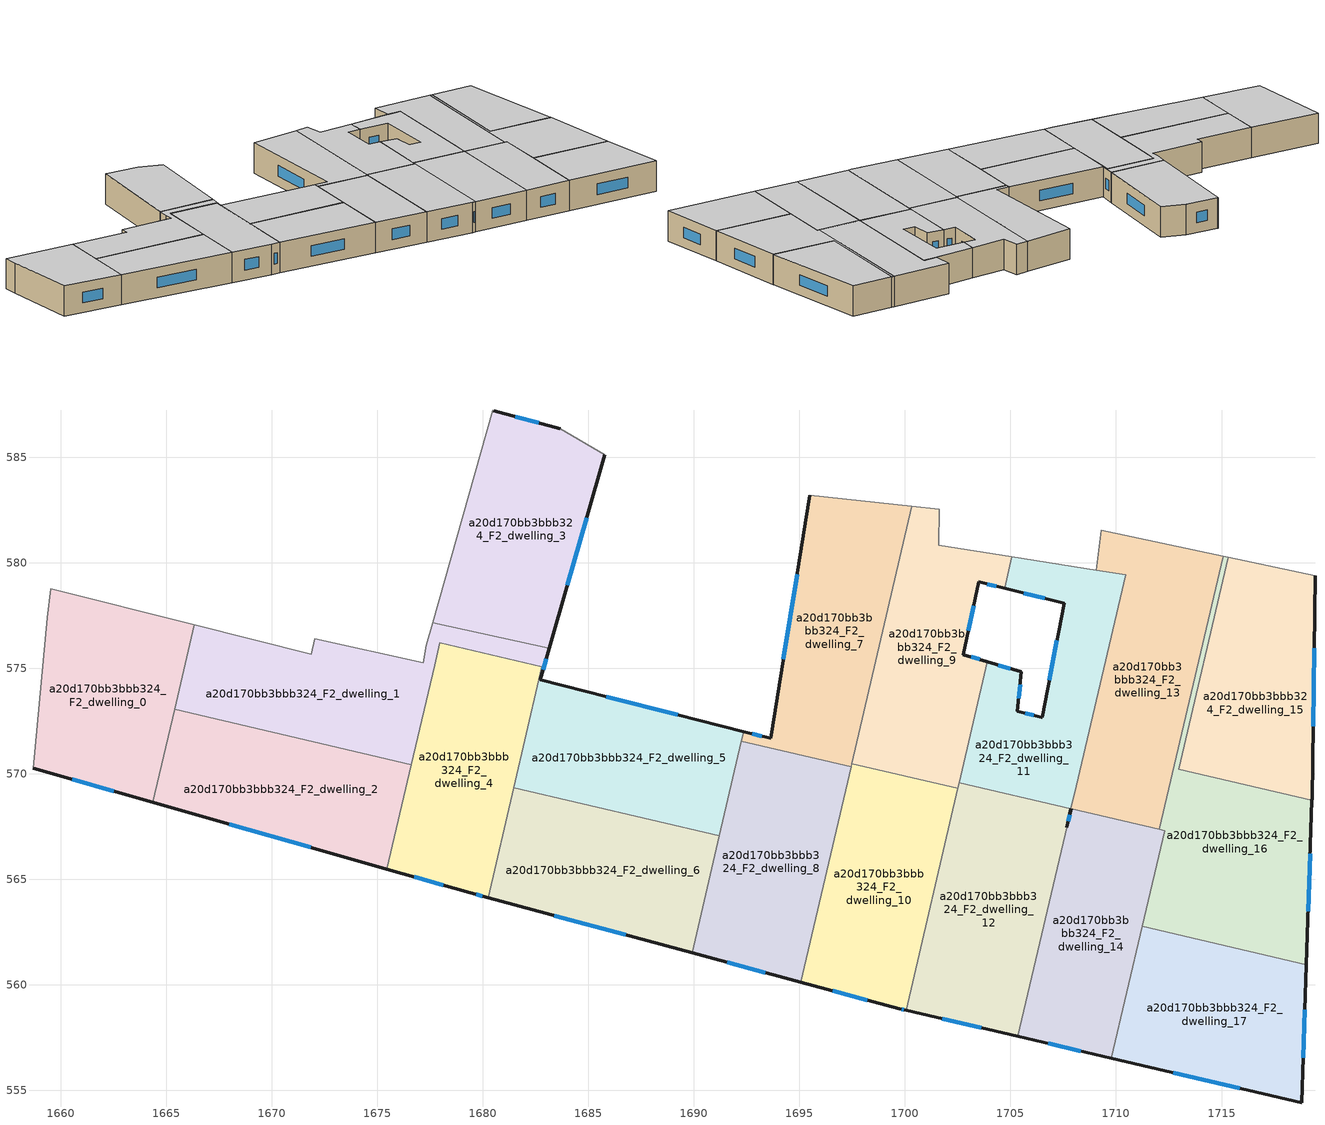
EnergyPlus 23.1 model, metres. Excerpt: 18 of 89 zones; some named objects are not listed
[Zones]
a20d170bb3bbb324_F2_dwelling_0
 floor to a20d170bb3bbb324_F1_dwelling_0 (EU_floor_Construction): 1666.34,577.06 1664.37,568.64 1658.69,570.26 1659.37,577.39 1659.52,578.77 z6
 wall outside (EU_wall_Construction): 1658.69,570.26 1664.37,568.64 z6:9
 wall adiabatic (EU_wall_Construction): 1666.34,577.06 1659.52,578.77 1659.37,577.39 1658.69,570.26 z6:9
 wall to a20d170bb3bbb324_F2_dwelling_2 (EU_wall_Construction): 1664.37,568.64 1665.4,573.05 z6:9
 wall to a20d170bb3bbb324_F2_dwelling_1 (EU_wall_Construction): 1665.4,573.05 1666.34,577.06 z6:9
 window (EU_Window_Construction): 1660.54,569.73 1662.53,569.17 z6.98:8.02
 ceiling to a20d170bb3bbb324_F3_dwelling_0 (EU_floor_Construction): 1664.37,568.64 1666.34,577.06 1659.52,578.77 1659.37,577.39 1658.69,570.26 z9
a20d170bb3bbb324_F2_dwelling_1
 floor to a20d170bb3bbb324_F1_dwelling_1 (EU_floor_Construction): 1683.15,575.94 1682.72,574.45 1682.66,574.46 1682.8,575.07 1677.96,576.2 1676.61,570.43 1665.4,573.05 1666.34,577.06 1671.88,575.66 1672.04,576.4 1677.17,575.27 1677.33,576.08 1677.64,577.16 z6
 wall outside (EU_wall_Construction): 1682.72,574.45 1683.15,575.94 z6:9
 wall adiabatic (EU_wall_Construction): 1677.17,575.27 1672.04,576.4 1671.88,575.66 1666.34,577.06 / 1677.64,577.16 1677.33,576.08 1677.18,575.26 z6:9
 wall to a20d170bb3bbb324_F2_dwelling_3 (EU_wall_Construction): 1683.15,575.94 1677.64,577.16 z6:9
 wall to a20d170bb3bbb324_F2_dwelling_2 (EU_wall_Construction): 1665.4,573.05 1676.61,570.43 z6:9
 wall to a20d170bb3bbb324_F2_dwelling_5 (EU_wall_Construction): 1682.66,574.46 1682.72,574.45 z6:9
 wall to a20d170bb3bbb324_F2_dwelling_4 (EU_wall_Construction): 1677.72,575.15 1677.96,576.2 1682.8,575.07 1682.66,574.46 / 1676.61,570.43 1677.71,575.14 z6:9
 window (EU_Window_Construction): 1682.86,574.93 1683.01,575.46 z6.98:8.02
 ceiling to a20d170bb3bbb324_F3_dwelling_1 (EU_floor_Construction): 1682.72,574.45 1683.15,575.94 1677.64,577.16 1677.33,576.08 1677.17,575.27 1672.04,576.4 1671.88,575.66 1666.34,577.06 1665.4,573.05 1676.61,570.43 1677.96,576.2 1682.8,575.07 1682.66,574.46 z9
a20d170bb3bbb324_F2_dwelling_10
 floor to a20d170bb3bbb324_F1_dwelling_10 (EU_floor_Construction): 1702.51,569.31 1700.05,558.79 1699.74,558.87 1695.07,560.13 1697.48,570.48 z6
 wall outside (EU_wall_Construction): 1695.07,560.13 1699.74,558.87 1700.05,558.79 z6:9
 wall to a20d170bb3bbb324_F2_dwelling_9 (EU_wall_Construction): 1702.51,569.31 1697.48,570.48 z6:9
 wall to a20d170bb3bbb324_F2_dwelling_8 (EU_wall_Construction): 1697.45,570.32 1695.07,560.13 z6:9
 wall to a20d170bb3bbb324_F2_dwelling_12 (EU_wall_Construction): 1700.05,558.79 1702.51,569.31 z6:9
 wall to a20d170bb3bbb324_F2_dwelling_7 (EU_wall_Construction): 1697.48,570.48 1697.45,570.32 z6:9
 window (EU_Window_Construction): 1696.59,559.72 1698.22,559.28 / 1699.84,558.84 1699.95,558.82 z6.98:8.02
 ceiling to a20d170bb3bbb324_F3_dwelling_10 (EU_floor_Construction): 1700.05,558.79 1702.51,569.31 1697.48,570.48 1695.07,560.13 1699.74,558.87 z9
a20d170bb3bbb324_F2_dwelling_11
 floor to a20d170bb3bbb324_F1_dwelling_11 (EU_floor_Construction): 1710.45,579.42 1707.86,568.34 1702.57,569.58 1703.91,575.31 1705.52,574.83 1705.33,572.97 1706.47,572.68 1706.51,572.67 1707.54,578.09 1704.72,578.78 1705.07,580.28 z6
 wall outside (EU_wall_Construction): 1704.72,578.78 1707.54,578.09 1706.51,572.67 1706.47,572.68 1705.33,572.97 1705.52,574.83 1703.91,575.31 z6:9
 wall to a20d170bb3bbb324_F2_dwelling_9 (EU_wall_Construction): 1705.07,580.28 1704.72,578.78 / 1703.91,575.31 1702.57,569.58 z6:9
 wall adiabatic (EU_wall_Construction): 1709.07,579.64 1705.07,580.28 z6:9
 wall to a20d170bb3bbb324_F2_dwelling_13 (EU_wall_Construction): 1708.11,569.4 1710.45,579.42 1709.07,579.64 / 1707.87,568.35 1708.12,569.4 z6:9
 wall to a20d170bb3bbb324_F2_dwelling_12 (EU_wall_Construction): 1702.57,569.58 1707.86,568.34 z6:9
 window (EU_Window_Construction): 1707.2,576.32 1706.84,574.43 / 1705.64,578.56 1706.62,578.31 / 1705,574.98 1704.43,575.15 / 1705.39,573.57 1705.46,574.22 / 1706.1,572.77 1705.7,572.87 z6.98:8.02
 ceiling to a20d170bb3bbb324_F3_dwelling_11 (EU_floor_Construction): 1707.86,568.34 1710.45,579.42 1705.07,580.28 1704.72,578.78 1707.54,578.09 1706.51,572.67 1706.47,572.68 1705.33,572.97 1705.52,574.83 1703.91,575.31 1702.57,569.58 z9
a20d170bb3bbb324_F2_dwelling_12
 floor to a20d170bb3bbb324_F1_dwelling_12 (EU_floor_Construction): 1707.87,568.34 1705.35,557.56 1700.05,558.79 1702.57,569.58 z6
 wall outside (EU_wall_Construction): 1700.05,558.79 1705.35,557.56 z6:9
 wall to a20d170bb3bbb324_F2_dwelling_14 (EU_wall_Construction): 1705.35,557.56 1707.87,568.34 z6:9
 wall to a20d170bb3bbb324_F2_dwelling_9 (EU_wall_Construction): 1702.57,569.58 1702.51,569.31 z6:9
 window (EU_Window_Construction): 1701.78,558.39 1703.63,557.96 z6.98:8.02
 ceiling to a20d170bb3bbb324_F3_dwelling_12 (EU_floor_Construction): 1705.35,557.56 1707.87,568.34 1702.57,569.58 1700.05,558.79 z9
a20d170bb3bbb324_F2_dwelling_13
 floor to a20d170bb3bbb324_F1_dwelling_13 (EU_floor_Construction): 1715.08,580.3 1712.06,567.37 1707.86,568.35 1708.12,569.4 1710.45,579.42 1709.07,579.64 1709.29,581.53 z6
 wall outside (EU_wall_Construction): 1707.87,568.34 1707.66,567.46 / 1707.86,568.35 1707.66,567.46 z6:9
 wall adiabatic (EU_wall_Construction): 1715.08,580.3 1709.29,581.53 1709.07,579.64 z6:9
 wall to a20d170bb3bbb324_F2_dwelling_16 (EU_wall_Construction): 1712.06,567.37 1715.08,580.3 z6:9
 wall to a20d170bb3bbb324_F2_dwelling_14 (EU_wall_Construction): 1707.87,568.34 1712.06,567.37 z6:9
 window (EU_Window_Construction): 1707.81,568.06 1707.73,567.75 / 1707.8,568.06 1707.73,567.75 z6.98:8.02
 ceiling to a20d170bb3bbb324_F3_dwelling_13 (EU_floor_Construction): 1712.06,567.37 1715.08,580.3 1709.29,581.53 1709.07,579.64 1710.45,579.42 1708.12,569.4 1707.86,568.35 z9
a20d170bb3bbb324_F2_dwelling_14
 floor to a20d170bb3bbb324_F1_dwelling_14 (EU_floor_Construction): 1712.3,567.31 1709.78,556.52 1705.35,557.56 1707.87,568.34 z6
 wall outside (EU_wall_Construction): 1705.35,557.56 1709.78,556.52 z6:9
 wall to a20d170bb3bbb324_F2_dwelling_17 (EU_wall_Construction): 1709.78,556.52 1711.24,562.77 z6:9
 wall to a20d170bb3bbb324_F2_dwelling_16 (EU_wall_Construction): 1711.24,562.77 1712.3,567.31 1712.06,567.37 z6:9
 window (EU_Window_Construction): 1706.79,557.22 1708.34,556.86 z6.98:8.02
 ceiling to a20d170bb3bbb324_F3_dwelling_14 (EU_floor_Construction): 1709.78,556.52 1712.3,567.31 1707.87,568.34 1705.35,557.56 z9
a20d170bb3bbb324_F2_dwelling_15
 floor to a20d170bb3bbb324_F1_dwelling_15 (EU_floor_Construction): 1719.43,579.39 1719.29,568.83 1719.29,568.74 1712.98,570.21 1715.32,580.25 z6
 wall outside (EU_wall_Construction): 1719.29,568.74 1719.29,568.83 1719.43,579.39 z6:9
 wall to a20d170bb3bbb324_F2_dwelling_16 (EU_wall_Construction): 1715.32,580.25 1712.98,570.21 1719.29,568.74 z6:9
 wall adiabatic (EU_wall_Construction): 1719.43,579.39 1715.32,580.25 z6:9
 window (EU_Window_Construction): 1719.33,572.26 1719.38,575.95 z6.98:8.02
 ceiling to a20d170bb3bbb324_F3_dwelling_15 (EU_floor_Construction): 1719.29,568.74 1719.29,568.83 1719.43,579.39 1715.32,580.25 1712.98,570.21 z9
a20d170bb3bbb324_F2_dwelling_16
 floor to a20d170bb3bbb324_F1_dwelling_16 (EU_floor_Construction): 1715.32,580.25 1712.98,570.21 1719.29,568.74 1719.02,560.95 1711.24,562.77 1712.3,567.31 1712.06,567.37 1715.08,580.3 z6
 wall outside (EU_wall_Construction): 1719.02,560.95 1719.29,568.74 z6:9
 wall to a20d170bb3bbb324_F2_dwelling_17 (EU_wall_Construction): 1711.24,562.77 1719.02,560.95 z6:9
 wall adiabatic (EU_wall_Construction): 1715.32,580.25 1715.08,580.3 z6:9
 window (EU_Window_Construction): 1719.11,563.48 1719.2,566.21 z6.98:8.02
 ceiling to a20d170bb3bbb324_F3_dwelling_16 (EU_floor_Construction): 1719.02,560.95 1719.29,568.74 1712.98,570.21 1715.32,580.25 1715.08,580.3 1712.06,567.37 1712.3,567.31 1711.24,562.77 z9
a20d170bb3bbb324_F2_dwelling_17
 floor to a20d170bb3bbb324_F1_dwelling_17 (EU_floor_Construction): 1719.02,560.95 1718.8,554.42 1709.78,556.52 1711.24,562.77 z6
 wall outside (EU_wall_Construction): 1709.78,556.52 1718.8,554.42 1719.02,560.95 z6:9
 window (EU_Window_Construction): 1718.87,556.54 1718.95,558.83 / 1712.71,555.84 1715.87,555.1 z6.98:8.02
 ceiling to a20d170bb3bbb324_F3_dwelling_17 (EU_floor_Construction): 1718.8,554.42 1719.02,560.95 1711.24,562.77 1709.78,556.52 z9
a20d170bb3bbb324_F2_dwelling_2
 floor to a20d170bb3bbb324_F1_dwelling_2 (EU_floor_Construction): 1676.61,570.43 1675.46,565.48 1664.37,568.64 1665.4,573.05 z6
 wall outside (EU_wall_Construction): 1664.37,568.64 1675.46,565.48 z6:9
 wall to a20d170bb3bbb324_F2_dwelling_4 (EU_wall_Construction): 1675.46,565.48 1676.61,570.43 z6:9
 window (EU_Window_Construction): 1667.98,567.61 1671.85,566.51 z6.98:8.02
 ceiling to a20d170bb3bbb324_F3_dwelling_2 (EU_floor_Construction): 1675.46,565.48 1676.61,570.43 1665.4,573.05 1664.37,568.64 z9
a20d170bb3bbb324_F2_dwelling_3
 floor to a20d170bb3bbb324_F1_dwelling_3 (EU_floor_Construction): 1685.77,585.11 1683.15,575.94 1677.64,577.16 1680.47,587.22 1680.53,587.2 1683.66,586.35 z6
 wall outside (EU_wall_Construction): 1683.66,586.35 1680.53,587.2 / 1683.15,575.94 1685.77,585.11 z6:9
 wall adiabatic (EU_wall_Construction): 1680.53,587.2 1680.47,587.22 1677.64,577.16 / 1685.77,585.11 1683.66,586.35 z6:9
 window (EU_Window_Construction): 1682.64,586.62 1681.55,586.92 / 1684,578.92 1684.92,582.13 z6.98:8.02
 ceiling to a20d170bb3bbb324_F3_dwelling_3 (EU_floor_Construction): 1683.15,575.94 1685.77,585.11 1683.66,586.35 1680.53,587.2 1680.47,587.22 1677.64,577.16 z9
a20d170bb3bbb324_F2_dwelling_4
 floor to a20d170bb3bbb324_F1_dwelling_4 (EU_floor_Construction): 1682.81,575.07 1680.25,564.13 1679.41,564.36 1675.46,565.48 1677.96,576.2 z6
 wall outside (EU_wall_Construction): 1675.46,565.48 1679.41,564.36 1680.25,564.13 z6:9
 wall to a20d170bb3bbb324_F2_dwelling_5 (EU_wall_Construction): 1681.47,569.35 1682.66,574.46 z6:9
 wall to a20d170bb3bbb324_F2_dwelling_6 (EU_wall_Construction): 1680.25,564.13 1681.47,569.35 z6:9
 window (EU_Window_Construction): 1676.74,565.12 1678.13,564.72 / 1679.68,564.28 1679.98,564.2 z6.98:8.02
 ceiling to a20d170bb3bbb324_F3_dwelling_4 (EU_floor_Construction): 1680.25,564.13 1682.81,575.07 1677.96,576.2 1675.46,565.48 1679.41,564.36 z9
a20d170bb3bbb324_F2_dwelling_5
 floor to a20d170bb3bbb324_F1_dwelling_5 (EU_floor_Construction): 1692.36,572 1691.21,567.07 1681.47,569.35 1682.66,574.46 1682.72,574.45 z6
 wall outside (EU_wall_Construction): 1692.36,572 1682.72,574.45 z6:9
 wall to a20d170bb3bbb324_F2_dwelling_6 (EU_wall_Construction): 1681.47,569.35 1691.21,567.07 z6:9
 wall to a20d170bb3bbb324_F2_dwelling_8 (EU_wall_Construction): 1691.21,567.07 1692.25,571.54 z6:9
 wall to a20d170bb3bbb324_F2_dwelling_7 (EU_wall_Construction): 1692.25,571.54 1692.36,572 z6:9
 window (EU_Window_Construction): 1689.23,572.8 1685.86,573.65 z6.98:8.02
 ceiling to a20d170bb3bbb324_F3_dwelling_5 (EU_floor_Construction): 1691.21,567.07 1692.36,572 1682.72,574.45 1682.66,574.46 1681.47,569.35 z9
a20d170bb3bbb324_F2_dwelling_6
 floor to a20d170bb3bbb324_F1_dwelling_6 (EU_floor_Construction): 1691.21,567.07 1689.92,561.52 1680.25,564.13 1681.47,569.35 z6
 wall outside (EU_wall_Construction): 1680.25,564.13 1689.92,561.52 z6:9
 wall to a20d170bb3bbb324_F2_dwelling_8 (EU_wall_Construction): 1689.92,561.52 1691.21,567.07 z6:9
 window (EU_Window_Construction): 1683.39,563.28 1686.77,562.37 z6.98:8.02
 ceiling to a20d170bb3bbb324_F3_dwelling_6 (EU_floor_Construction): 1689.92,561.52 1691.21,567.07 1681.47,569.35 1680.25,564.13 z9
a20d170bb3bbb324_F2_dwelling_7
 floor to a20d170bb3bbb324_F1_dwelling_7 (EU_floor_Construction): 1700.33,582.68 1697.45,570.32 1692.25,571.54 1692.36,572 1693.64,571.68 1695.5,583.21 z6
 wall outside (EU_wall_Construction): 1695.5,583.21 1693.64,571.68 1692.36,572 z6:9
 wall to a20d170bb3bbb324_F2_dwelling_8 (EU_wall_Construction): 1692.25,571.54 1697.45,570.32 z6:9
 wall adiabatic (EU_wall_Construction): 1700.33,582.68 1695.5,583.21 z6:9
 wall to a20d170bb3bbb324_F2_dwelling_9 (EU_wall_Construction): 1697.48,570.48 1700.33,582.68 z6:9
 window (EU_Window_Construction): 1693.22,571.78 1692.78,571.9 / 1694.89,579.46 1694.24,575.43 z6.98:8.02
 ceiling to a20d170bb3bbb324_F3_dwelling_7 (EU_floor_Construction): 1697.45,570.32 1700.33,582.68 1695.5,583.21 1693.64,571.68 1692.36,572 1692.25,571.54 z9
a20d170bb3bbb324_F2_dwelling_8
 floor to a20d170bb3bbb324_F1_dwelling_8 (EU_floor_Construction): 1697.45,570.32 1695.07,560.13 1689.92,561.52 1692.25,571.54 z6
 wall outside (EU_wall_Construction): 1689.92,561.52 1695.07,560.13 z6:9
 window (EU_Window_Construction): 1691.59,561.07 1693.39,560.58 z6.98:8.02
 ceiling to a20d170bb3bbb324_F3_dwelling_8 (EU_floor_Construction): 1695.07,560.13 1697.45,570.32 1692.25,571.54 1689.92,561.52 z9
a20d170bb3bbb324_F2_dwelling_9
 floor to a20d170bb3bbb324_F1_dwelling_9 (EU_floor_Construction): 1705.07,580.28 1704.72,578.78 1703.5,579.09 1702.77,575.65 1703.91,575.31 1702.51,569.31 1697.48,570.48 1700.33,582.68 1701.62,582.54 1701.6,580.84 z6
 wall outside (EU_wall_Construction): 1703.91,575.31 1702.77,575.65 1703.5,579.09 1704.72,578.78 z6:9
 wall adiabatic (EU_wall_Construction): 1705.07,580.28 1701.6,580.84 1701.62,582.54 1700.33,582.68 z6:9
 window (EU_Window_Construction): 1703.54,575.42 1703.14,575.54 / 1703.9,578.99 1704.32,578.88 / 1703.01,576.76 1703.26,577.97 z6.98:8.02
 ceiling to a20d170bb3bbb324_F3_dwelling_9 (EU_floor_Construction): 1702.51,569.31 1703.91,575.31 1702.77,575.65 1703.5,579.09 1704.72,578.78 1705.07,580.28 1701.6,580.84 1701.62,582.54 1700.33,582.68 1697.48,570.48 z9
[Building]
EU S2 Campaign: North Axis=0; Terrain=City; Solar Distribution=FullExterior
[Site:Location]
Bologna: Latitude=44.5; Longitude=11.25; Time Zone=1; Elevation=37
[SizingPeriod:WeatherFileDays]
AnnualSizingPeriod: Begin Month=1; Begin Day of Month=1; End Month=12; End Day of Month=31; Day of Week for Start Day=Monday; Use Weather File Daylight Saving Period=No; Use Weather File Rain and Snow Indicators=No
[MATERIAL]
EU_InternalMass_Material: Roughness=MediumRough; Thickness=0.1; Conductivity=1; Density=1800; Specific Heat=900; Thermal Absorptance=0.9; Solar Absorptance=0.7; Visible Absorptance=0.7
[MATERIAL:NOMASS] Roughness=MediumRough; Thermal Absorptance=0.9; Solar Absorptance=0.7; Visible Absorptance=0.7
Name | Thermal Resistance
EU_wall_NoMass | 0.905828
EU_floor_NoMass | 0.67114
[WINDOWMATERIAL:SIMPLEGLAZINGSYSTEM]
EU_Window_SimpleGlazing: UFactor=4.52486; Solar Heat Gain Coefficient=0.85; Visible Transmittance=0.85
[CONSTRUCTION]
EU_wall_Construction: EU_wall_NoMass
EU_floor_Construction: EU_floor_NoMass
EU_Window_Construction: EU_Window_SimpleGlazing
EU_InternalMass_Construction: EU_InternalMass_Material
[ZONE] Type=1; Multiplier=1; Ceiling Height=autocalculate; Floor Area=autocalculate; Part of Total Floor Area=Yes
Name | Volume
a20d170bb3bbb324_F2_dwelling_0 | 165.977
a20d170bb3bbb324_F2_dwelling_1 | 170.516
a20d170bb3bbb324_F2_dwelling_10 | 165.967
a20d170bb3bbb324_F2_dwelling_11 | 142.751
a20d170bb3bbb324_F2_dwelling_12 | 180.736
a20d170bb3bbb324_F2_dwelling_13 | 179.325
a20d170bb3bbb324_F2_dwelling_14 | 151.104
a20d170bb3bbb324_F2_dwelling_15 | 165.97
a20d170bb3bbb324_F2_dwelling_16 | 175.812
a20d170bb3bbb324_F2_dwelling_17 | 165.959
a20d170bb3bbb324_F2_dwelling_2 | 165.961
a20d170bb3bbb324_F2_dwelling_3 | 172.666
a20d170bb3bbb324_F2_dwelling_4 | 165.976
a20d170bb3bbb324_F2_dwelling_5 | 154.774
a20d170bb3bbb324_F2_dwelling_6 | 165.96
a20d170bb3bbb324_F2_dwelling_7 | 165.978
a20d170bb3bbb324_F2_dwelling_8 | 165.993
a20d170bb3bbb324_F2_dwelling_9 | 165.979
[INTERNALMASS] Construction=EU_InternalMass_Construction
Name | Zone or ZoneList | Surface Area
a20d170bb3bbb324_F2_dwelling_0_EU_InternalMass | a20d170bb3bbb324_F2_dwelling_0 | 55.3258
a20d170bb3bbb324_F2_dwelling_1_EU_InternalMass | a20d170bb3bbb324_F2_dwelling_1 | 56.8389
a20d170bb3bbb324_F2_dwelling_2_EU_InternalMass | a20d170bb3bbb324_F2_dwelling_2 | 55.3208
a20d170bb3bbb324_F2_dwelling_3_EU_InternalMass | a20d170bb3bbb324_F2_dwelling_3 | 57.5507
a20d170bb3bbb324_F2_dwelling_4_EU_InternalMass | a20d170bb3bbb324_F2_dwelling_4 | 55.3259
a20d170bb3bbb324_F2_dwelling_5_EU_InternalMass | a20d170bb3bbb324_F2_dwelling_5 | 51.5922
a20d170bb3bbb324_F2_dwelling_6_EU_InternalMass | a20d170bb3bbb324_F2_dwelling_6 | 55.3202
a20d170bb3bbb324_F2_dwelling_7_EU_InternalMass | a20d170bb3bbb324_F2_dwelling_7 | 55.3245
a20d170bb3bbb324_F2_dwelling_8_EU_InternalMass | a20d170bb3bbb324_F2_dwelling_8 | 55.3325
a20d170bb3bbb324_F2_dwelling_9_EU_InternalMass | a20d170bb3bbb324_F2_dwelling_9 | 55.327
a20d170bb3bbb324_F2_dwelling_10_EU_InternalMass | a20d170bb3bbb324_F2_dwelling_10 | 55.3228
a20d170bb3bbb324_F2_dwelling_11_EU_InternalMass | a20d170bb3bbb324_F2_dwelling_11 | 47.6005
a20d170bb3bbb324_F2_dwelling_12_EU_InternalMass | a20d170bb3bbb324_F2_dwelling_12 | 60.2468
a20d170bb3bbb324_F2_dwelling_13_EU_InternalMass | a20d170bb3bbb324_F2_dwelling_13 | 59.7874
a20d170bb3bbb324_F2_dwelling_14_EU_InternalMass | a20d170bb3bbb324_F2_dwelling_14 | 50.3932
a20d170bb3bbb324_F2_dwelling_15_EU_InternalMass | a20d170bb3bbb324_F2_dwelling_15 | 55.325
a20d170bb3bbb324_F2_dwelling_16_EU_InternalMass | a20d170bb3bbb324_F2_dwelling_16 | 58.5978
a20d170bb3bbb324_F2_dwelling_17_EU_InternalMass | a20d170bb3bbb324_F2_dwelling_17 | 55.3197
[OTHEREQUIPMENT] Fuel Type=Electricity; Design Level Calculation Method=Watts/Area; Power per Zone Floor Area=1; Fraction Latent=0; Fraction Radiant=0; Fraction Lost=0; Carbon Dioxide Generation Rate=0; EndUse Subcategory=EU_Step8_InternalGains
Name | Zone or ZoneList or Space or SpaceList | Schedule
EU_Step8_InternalGain_a20d170bb3bbb324_F2_dwelling_0_f000 | a20d170bb3bbb324_F2_dwelling_0 | EU_Step8_GainSchedule_a20d170bb3bbb324_F2_dwelling_0_f000
EU_Step8_InternalGain_a20d170bb3bbb324_F2_dwelling_1_f000 | a20d170bb3bbb324_F2_dwelling_1 | EU_Step8_GainSchedule_a20d170bb3bbb324_F2_dwelling_1_f000
EU_Step8_InternalGain_a20d170bb3bbb324_F2_dwelling_2_f000 | a20d170bb3bbb324_F2_dwelling_2 | EU_Step8_GainSchedule_a20d170bb3bbb324_F2_dwelling_2_f000
EU_Step8_InternalGain_a20d170bb3bbb324_F2_dwelling_3_f000 | a20d170bb3bbb324_F2_dwelling_3 | EU_Step8_GainSchedule_a20d170bb3bbb324_F2_dwelling_3_f000
EU_Step8_InternalGain_a20d170bb3bbb324_F2_dwelling_4_f000 | a20d170bb3bbb324_F2_dwelling_4 | EU_Step8_GainSchedule_a20d170bb3bbb324_F2_dwelling_4_f000
EU_Step8_InternalGain_a20d170bb3bbb324_F2_dwelling_5_f000 | a20d170bb3bbb324_F2_dwelling_5 | EU_Step8_GainSchedule_a20d170bb3bbb324_F2_dwelling_5_f000
EU_Step8_InternalGain_a20d170bb3bbb324_F2_dwelling_6_f000 | a20d170bb3bbb324_F2_dwelling_6 | EU_Step8_GainSchedule_a20d170bb3bbb324_F2_dwelling_6_f000
EU_Step8_InternalGain_a20d170bb3bbb324_F2_dwelling_7_f000 | a20d170bb3bbb324_F2_dwelling_7 | EU_Step8_GainSchedule_a20d170bb3bbb324_F2_dwelling_7_f000
EU_Step8_InternalGain_a20d170bb3bbb324_F2_dwelling_8_f000 | a20d170bb3bbb324_F2_dwelling_8 | EU_Step8_GainSchedule_a20d170bb3bbb324_F2_dwelling_8_f000
EU_Step8_InternalGain_a20d170bb3bbb324_F2_dwelling_9_f000 | a20d170bb3bbb324_F2_dwelling_9 | EU_Step8_GainSchedule_a20d170bb3bbb324_F2_dwelling_9_f000
EU_Step8_InternalGain_a20d170bb3bbb324_F2_dwelling_10_f000 | a20d170bb3bbb324_F2_dwelling_10 | EU_Step8_GainSchedule_a20d170bb3bbb324_F2_dwelling_10_f000
EU_Step8_InternalGain_a20d170bb3bbb324_F2_dwelling_11_f000 | a20d170bb3bbb324_F2_dwelling_11 | EU_Step8_GainSchedule_a20d170bb3bbb324_F2_dwelling_11_f000
EU_Step8_InternalGain_a20d170bb3bbb324_F2_dwelling_12_f000 | a20d170bb3bbb324_F2_dwelling_12 | EU_Step8_GainSchedule_a20d170bb3bbb324_F2_dwelling_12_f000
EU_Step8_InternalGain_a20d170bb3bbb324_F2_dwelling_13_f000 | a20d170bb3bbb324_F2_dwelling_13 | EU_Step8_GainSchedule_a20d170bb3bbb324_F2_dwelling_13_f000
EU_Step8_InternalGain_a20d170bb3bbb324_F2_dwelling_14_f000 | a20d170bb3bbb324_F2_dwelling_14 | EU_Step8_GainSchedule_a20d170bb3bbb324_F2_dwelling_14_f000
EU_Step8_InternalGain_a20d170bb3bbb324_F2_dwelling_15_f000 | a20d170bb3bbb324_F2_dwelling_15 | EU_Step8_GainSchedule_a20d170bb3bbb324_F2_dwelling_15_f000
EU_Step8_InternalGain_a20d170bb3bbb324_F2_dwelling_16_f000 | a20d170bb3bbb324_F2_dwelling_16 | EU_Step8_GainSchedule_a20d170bb3bbb324_F2_dwelling_16_f000
EU_Step8_InternalGain_a20d170bb3bbb324_F2_dwelling_17_f000 | a20d170bb3bbb324_F2_dwelling_17 | EU_Step8_GainSchedule_a20d170bb3bbb324_F2_dwelling_17_f000
[ZONEVENTILATION:DESIGNFLOWRATE] Schedule=EU_AlwaysOn; Design Flow Rate Calculation Method=AirChanges/Hour; Air Changes per Hour=0.73129; Ventilation Type=Natural; Fan Pressure Rise=0; Fan Total Efficiency=1; Constant Term Coefficient=1; Temperature Term Coefficient=0; Velocity Term Coefficient=0; Velocity Squared Term Coefficient=0; Minimum Indoor Temperature=-100; Maximum Indoor Temperature=100; Delta Temperature=-100; Minimum Outdoor Temperature=-100; Maximum Outdoor Temperature=100; Maximum Wind Speed=40
Name | Zone or ZoneList or Space or SpaceList
EU_ConstantAir_a20d170bb3bbb324_F2_dwelling_0 | a20d170bb3bbb324_F2_dwelling_0
EU_ConstantAir_a20d170bb3bbb324_F2_dwelling_1 | a20d170bb3bbb324_F2_dwelling_1
EU_ConstantAir_a20d170bb3bbb324_F2_dwelling_2 | a20d170bb3bbb324_F2_dwelling_2
EU_ConstantAir_a20d170bb3bbb324_F2_dwelling_3 | a20d170bb3bbb324_F2_dwelling_3
EU_ConstantAir_a20d170bb3bbb324_F2_dwelling_4 | a20d170bb3bbb324_F2_dwelling_4
EU_ConstantAir_a20d170bb3bbb324_F2_dwelling_5 | a20d170bb3bbb324_F2_dwelling_5
EU_ConstantAir_a20d170bb3bbb324_F2_dwelling_6 | a20d170bb3bbb324_F2_dwelling_6
EU_ConstantAir_a20d170bb3bbb324_F2_dwelling_7 | a20d170bb3bbb324_F2_dwelling_7
EU_ConstantAir_a20d170bb3bbb324_F2_dwelling_8 | a20d170bb3bbb324_F2_dwelling_8
EU_ConstantAir_a20d170bb3bbb324_F2_dwelling_9 | a20d170bb3bbb324_F2_dwelling_9
EU_ConstantAir_a20d170bb3bbb324_F2_dwelling_10 | a20d170bb3bbb324_F2_dwelling_10
EU_ConstantAir_a20d170bb3bbb324_F2_dwelling_11 | a20d170bb3bbb324_F2_dwelling_11
EU_ConstantAir_a20d170bb3bbb324_F2_dwelling_12 | a20d170bb3bbb324_F2_dwelling_12
EU_ConstantAir_a20d170bb3bbb324_F2_dwelling_13 | a20d170bb3bbb324_F2_dwelling_13
EU_ConstantAir_a20d170bb3bbb324_F2_dwelling_14 | a20d170bb3bbb324_F2_dwelling_14
EU_ConstantAir_a20d170bb3bbb324_F2_dwelling_15 | a20d170bb3bbb324_F2_dwelling_15
EU_ConstantAir_a20d170bb3bbb324_F2_dwelling_16 | a20d170bb3bbb324_F2_dwelling_16
EU_ConstantAir_a20d170bb3bbb324_F2_dwelling_17 | a20d170bb3bbb324_F2_dwelling_17
[HVACTEMPLATE:ZONE:IDEALLOADSAIRSYSTEM] System Availability Schedule=EU_AlwaysOn; Maximum Heating Supply Air Temperature=50; Minimum Cooling Supply Air Temperature=13; Maximum Heating Supply Air Humidity Ratio=0.0156; Minimum Cooling Supply Air Humidity Ratio=0.0077; Heating Limit=NoLimit; Cooling Limit=NoLimit; Heating Availability Schedule=EU_AlwaysOn; Cooling Availability Schedule=EU_CoolingOff; Dehumidification Control Type=ConstantSensibleHeatRatio; Cooling Sensible Heat Ratio=0.7; Dehumidification Setpoint=60; Humidification Control Type=None; Humidification Setpoint=30; Outdoor Air Method=None; Outdoor Air Flow Rate per Person=0.00944; Outdoor Air Flow Rate per Zone Floor Area=0; Outdoor Air Flow Rate per Zone=0; Demand Controlled Ventilation Type=None; Outdoor Air Economizer Type=NoEconomizer; Heat Recovery Type=None; Sensible Heat Recovery Effectiveness=0.7; Latent Heat Recovery Effectiveness=0.65
Name | Template Thermostat
a20d170bb3bbb324_F2_dwelling_0 | EU_HeatOnly_a20d170bb3bbb324_F2_dwelling_0
a20d170bb3bbb324_F2_dwelling_1 | EU_HeatOnly_a20d170bb3bbb324_F2_dwelling_1
a20d170bb3bbb324_F2_dwelling_2 | EU_HeatOnly_a20d170bb3bbb324_F2_dwelling_2
a20d170bb3bbb324_F2_dwelling_3 | EU_HeatOnly_a20d170bb3bbb324_F2_dwelling_3
a20d170bb3bbb324_F2_dwelling_4 | EU_HeatOnly_a20d170bb3bbb324_F2_dwelling_4
a20d170bb3bbb324_F2_dwelling_5 | EU_HeatOnly_a20d170bb3bbb324_F2_dwelling_5
a20d170bb3bbb324_F2_dwelling_6 | EU_HeatOnly_a20d170bb3bbb324_F2_dwelling_6
a20d170bb3bbb324_F2_dwelling_7 | EU_HeatOnly_a20d170bb3bbb324_F2_dwelling_7
a20d170bb3bbb324_F2_dwelling_8 | EU_HeatOnly_a20d170bb3bbb324_F2_dwelling_8
a20d170bb3bbb324_F2_dwelling_9 | EU_HeatOnly_a20d170bb3bbb324_F2_dwelling_9
a20d170bb3bbb324_F2_dwelling_10 | EU_HeatOnly_a20d170bb3bbb324_F2_dwelling_10
a20d170bb3bbb324_F2_dwelling_11 | EU_HeatOnly_a20d170bb3bbb324_F2_dwelling_11
a20d170bb3bbb324_F2_dwelling_12 | EU_HeatOnly_a20d170bb3bbb324_F2_dwelling_12
a20d170bb3bbb324_F2_dwelling_13 | EU_HeatOnly_a20d170bb3bbb324_F2_dwelling_13
a20d170bb3bbb324_F2_dwelling_14 | EU_HeatOnly_a20d170bb3bbb324_F2_dwelling_14
a20d170bb3bbb324_F2_dwelling_15 | EU_HeatOnly_a20d170bb3bbb324_F2_dwelling_15
a20d170bb3bbb324_F2_dwelling_16 | EU_HeatOnly_a20d170bb3bbb324_F2_dwelling_16
a20d170bb3bbb324_F2_dwelling_17 | EU_HeatOnly_a20d170bb3bbb324_F2_dwelling_17
[SIZING:ZONE] Zone Cooling Design Supply Air Temperature Input Method=SupplyAirTemperature; Zone Cooling Design Supply Air Temperature=13; Zone Heating Design Supply Air Temperature Input Method=SupplyAirTemperature; Zone Heating Design Supply Air Temperature=50; Zone Cooling Design Supply Air Humidity Ratio=0.008; Zone Heating Design Supply Air Humidity Ratio=0.008; Cooling Design Air Flow Method=DesignDay; Cooling Design Air Flow Rate=0; Cooling Minimum Air Flow per Zone Floor Area=0.000762; Cooling Minimum Air Flow=0; Cooling Minimum Air Flow Fraction=0.2; Heating Design Air Flow Method=DesignDay; Heating Design Air Flow Rate=0; Heating Maximum Air Flow per Zone Floor Area=0.002032; Heating Maximum Air Flow=0.141576; Heating Maximum Air Flow Fraction=0.3; Account for Dedicated Outdoor Air System=No; Dedicated Outdoor Air System Control Strategy=NeutralSupplyAir; Dedicated Outdoor Air Low Setpoint Temperature for Design=autosize; Dedicated Outdoor Air High Setpoint Temperature for Design=autosize; Zone Load Sizing Method=Sensible Load Only No Latent Load; Zone Latent Cooling Design Supply Air Humidity Ratio Input Method=HumidityRatioDifference; Zone Cooling Design Supply Air Humidity Ratio Difference=0.005; Zone Latent Heating Design Supply Air Humidity Ratio Input Method=HumidityRatioDifference; Zone Humidification Design Supply Air Humidity Ratio Difference=0.005
a20d170bb3bbb324_F2_dwelling_0; a20d170bb3bbb324_F2_dwelling_1; a20d170bb3bbb324_F2_dwelling_2; a20d170bb3bbb324_F2_dwelling_3; a20d170bb3bbb324_F2_dwelling_4; a20d170bb3bbb324_F2_dwelling_5; a20d170bb3bbb324_F2_dwelling_6; a20d170bb3bbb324_F2_dwelling_7; a20d170bb3bbb324_F2_dwelling_8; a20d170bb3bbb324_F2_dwelling_9; a20d170bb3bbb324_F2_dwelling_10; a20d170bb3bbb324_F2_dwelling_11; a20d170bb3bbb324_F2_dwelling_12; a20d170bb3bbb324_F2_dwelling_13; a20d170bb3bbb324_F2_dwelling_14; a20d170bb3bbb324_F2_dwelling_15; a20d170bb3bbb324_F2_dwelling_16; a20d170bb3bbb324_F2_dwelling_17
[SCHEDULE:CONSTANT]
Name | Hourly Value
EU_AlwaysOn | 1
EU_CoolingOff | 0
[SCHEDULE:FILE] Column Number=1; Rows to Skip at Top=0; Number of Hours of Data=8760; Column Separator=Comma; Interpolate to Timestep=No; Minutes per Item=60; Adjust Schedule for Daylight Savings=Yes
Name | File
EU_Step8_GainSchedule_a20d170bb3bbb324_F2_dwelling_0_f000 | ../../schedules/a20d170bb3bbb324/a20d170bb3bbb324_F2_dwelling_0_f000_gain.csv
EU_Step8_GainSchedule_a20d170bb3bbb324_F2_dwelling_1_f000 | ../../schedules/a20d170bb3bbb324/a20d170bb3bbb324_F2_dwelling_1_f000_gain.csv
EU_Step8_GainSchedule_a20d170bb3bbb324_F2_dwelling_2_f000 | ../../schedules/a20d170bb3bbb324/a20d170bb3bbb324_F2_dwelling_2_f000_gain.csv
EU_Step8_GainSchedule_a20d170bb3bbb324_F2_dwelling_3_f000 | ../../schedules/a20d170bb3bbb324/a20d170bb3bbb324_F2_dwelling_3_f000_gain.csv
EU_Step8_GainSchedule_a20d170bb3bbb324_F2_dwelling_4_f000 | ../../schedules/a20d170bb3bbb324/a20d170bb3bbb324_F2_dwelling_4_f000_gain.csv
EU_Step8_GainSchedule_a20d170bb3bbb324_F2_dwelling_5_f000 | ../../schedules/a20d170bb3bbb324/a20d170bb3bbb324_F2_dwelling_5_f000_gain.csv
EU_Step8_GainSchedule_a20d170bb3bbb324_F2_dwelling_6_f000 | ../../schedules/a20d170bb3bbb324/a20d170bb3bbb324_F2_dwelling_6_f000_gain.csv
EU_Step8_GainSchedule_a20d170bb3bbb324_F2_dwelling_7_f000 | ../../schedules/a20d170bb3bbb324/a20d170bb3bbb324_F2_dwelling_7_f000_gain.csv
EU_Step8_GainSchedule_a20d170bb3bbb324_F2_dwelling_8_f000 | ../../schedules/a20d170bb3bbb324/a20d170bb3bbb324_F2_dwelling_8_f000_gain.csv
EU_Step8_GainSchedule_a20d170bb3bbb324_F2_dwelling_9_f000 | ../../schedules/a20d170bb3bbb324/a20d170bb3bbb324_F2_dwelling_9_f000_gain.csv
EU_Step8_GainSchedule_a20d170bb3bbb324_F2_dwelling_10_f000 | ../../schedules/a20d170bb3bbb324/a20d170bb3bbb324_F2_dwelling_10_f000_gain.csv
EU_Step8_GainSchedule_a20d170bb3bbb324_F2_dwelling_11_f000 | ../../schedules/a20d170bb3bbb324/a20d170bb3bbb324_F2_dwelling_11_f000_gain.csv
EU_Step8_GainSchedule_a20d170bb3bbb324_F2_dwelling_12_f000 | ../../schedules/a20d170bb3bbb324/a20d170bb3bbb324_F2_dwelling_12_f000_gain.csv
EU_Step8_GainSchedule_a20d170bb3bbb324_F2_dwelling_13_f000 | ../../schedules/a20d170bb3bbb324/a20d170bb3bbb324_F2_dwelling_13_f000_gain.csv
EU_Step8_GainSchedule_a20d170bb3bbb324_F2_dwelling_14_f000 | ../../schedules/a20d170bb3bbb324/a20d170bb3bbb324_F2_dwelling_14_f000_gain.csv
EU_Step8_GainSchedule_a20d170bb3bbb324_F2_dwelling_15_f000 | ../../schedules/a20d170bb3bbb324/a20d170bb3bbb324_F2_dwelling_15_f000_gain.csv
EU_Step8_GainSchedule_a20d170bb3bbb324_F2_dwelling_16_f000 | ../../schedules/a20d170bb3bbb324/a20d170bb3bbb324_F2_dwelling_16_f000_gain.csv
EU_Step8_GainSchedule_a20d170bb3bbb324_F2_dwelling_17_f000 | ../../schedules/a20d170bb3bbb324/a20d170bb3bbb324_F2_dwelling_17_f000_gain.csv
